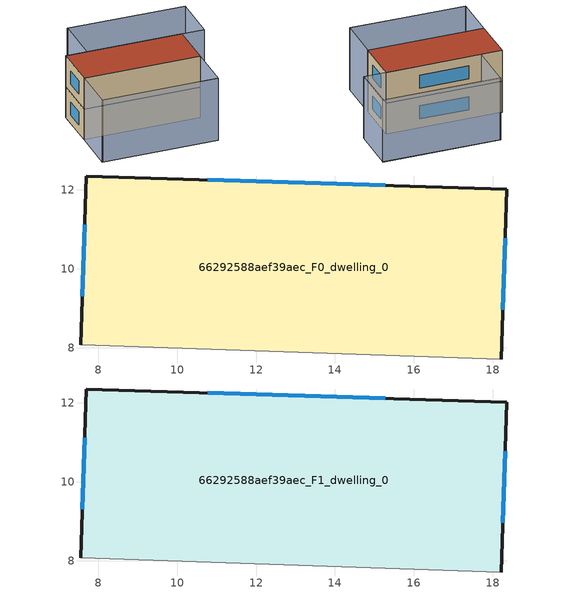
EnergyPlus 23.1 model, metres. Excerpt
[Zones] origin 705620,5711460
66292588aef39aec_F0_dwelling_0
 floor ground (EU_floor_Construction): 18.36,12.02 18.22,7.71 7.55,8.07 7.69,12.35 z0
 wall outside (EU_wall_Construction): 18.22,7.71 18.36,12.02 7.69,12.35 7.55,8.07 z0:3
 wall adiabatic (EU_wall_Construction): 7.55,8.07 18.22,7.71 z0:3
 window (EU_Window_Construction): 7.65,11.12 7.59,9.31 / 15.28,12.11 10.77,12.26 / 18.26,8.96 18.32,10.77 z0.87:2.13
66292588aef39aec_F1_dwelling_0
 floor to 66292588aef39aec_F0_dwelling_0 (EU_floor_Construction): 18.36,12.02 18.22,7.71 7.55,8.07 7.69,12.35 z3
 wall outside (EU_wall_Construction): 18.22,7.71 18.36,12.02 7.69,12.35 7.55,8.07 z3:6
 wall adiabatic (EU_wall_Construction): 7.55,8.07 18.22,7.71 z3:6
 window (EU_Window_Construction): 7.65,11.12 7.59,9.31 / 15.28,12.11 10.77,12.26 / 18.26,8.96 18.32,10.77 z3.87:5.13
 roof outside (EU_roof_Construction): 18.22,7.71 18.36,12.02 7.69,12.35 7.55,8.07 z6
shading: 7.46,3.86 18.02,3.53 / 20.6,16.43 9.76,16.78 / 7.55,8.07 18.22,7.71 / 18.22,7.71 18.07,3.5 / 18.07,3.5 7.41,3.86 / 7.41,3.86 7.55,8.07 / 9.79,16.78 20.57,16.44 / 20.57,16.44 20.42,11.95 / 20.42,11.95 9.65,12.29 / 9.65,12.29 9.79,16.78 z0:6
[Building]
EU S2 Campaign: North Axis=0; Terrain=City; Solar Distribution=FullExterior
[Site:Location]
London: Latitude=51.5; Longitude=-0.5; Time Zone=0; Elevation=25
[SizingPeriod:WeatherFileDays]
AnnualSizingPeriod: Begin Month=1; Begin Day of Month=1; End Month=12; End Day of Month=31; Day of Week for Start Day=Monday; Use Weather File Daylight Saving Period=No; Use Weather File Rain and Snow Indicators=No
[MATERIAL]
EU_InternalMass_Material: Roughness=MediumRough; Thickness=0.1; Conductivity=1; Density=1800; Specific Heat=900; Thermal Absorptance=0.9; Solar Absorptance=0.7; Visible Absorptance=0.7
[MATERIAL:NOMASS] Roughness=MediumRough; Thermal Absorptance=0.9; Solar Absorptance=0.7; Visible Absorptance=0.7
Name | Thermal Resistance
EU_wall_NoMass | 0.724719
EU_roof_NoMass | 2.98947
EU_floor_NoMass | 2.39157
[WINDOWMATERIAL:SIMPLEGLAZINGSYSTEM]
EU_Window_SimpleGlazing: UFactor=2.63425; Solar Heat Gain Coefficient=0.76; Visible Transmittance=0.76
[CONSTRUCTION]
EU_wall_Construction: EU_wall_NoMass
EU_roof_Construction: EU_roof_NoMass
EU_floor_Construction: EU_floor_NoMass
EU_Window_Construction: EU_Window_SimpleGlazing
EU_InternalMass_Construction: EU_InternalMass_Material
[ZONE] Type=1; Multiplier=1; Ceiling Height=autocalculate; Volume=137.57; Floor Area=autocalculate; Part of Total Floor Area=Yes
66292588aef39aec_F0_dwelling_0; 66292588aef39aec_F1_dwelling_0
[INTERNALMASS] Construction=EU_InternalMass_Construction; Surface Area=45.8567
Name | Zone or ZoneList
66292588aef39aec_F0_dwelling_0_EU_InternalMass | 66292588aef39aec_F0_dwelling_0
66292588aef39aec_F1_dwelling_0_EU_InternalMass | 66292588aef39aec_F1_dwelling_0
[OTHEREQUIPMENT] Fuel Type=Electricity; Design Level Calculation Method=Watts/Area; Power per Zone Floor Area=1; Fraction Latent=0; Fraction Radiant=0; Fraction Lost=0; Carbon Dioxide Generation Rate=0; EndUse Subcategory=EU_Step8_InternalGains
Name | Zone or ZoneList or Space or SpaceList | Schedule
EU_Step8_InternalGain_66292588aef39aec_F0_dwelling_0_f000 | 66292588aef39aec_F0_dwelling_0 | EU_Step8_GainSchedule_66292588aef39aec_F0_dwelling_0_f000
EU_Step8_InternalGain_66292588aef39aec_F1_dwelling_0_f000 | 66292588aef39aec_F1_dwelling_0 | EU_Step8_GainSchedule_66292588aef39aec_F1_dwelling_0_f000
[ZONEVENTILATION:DESIGNFLOWRATE] Schedule=EU_AlwaysOn; Design Flow Rate Calculation Method=AirChanges/Hour; Air Changes per Hour=0.418135; Ventilation Type=Natural; Fan Pressure Rise=0; Fan Total Efficiency=1; Constant Term Coefficient=1; Temperature Term Coefficient=0; Velocity Term Coefficient=0; Velocity Squared Term Coefficient=0; Minimum Indoor Temperature=-100; Maximum Indoor Temperature=100; Delta Temperature=-100; Minimum Outdoor Temperature=-100; Maximum Outdoor Temperature=100; Maximum Wind Speed=40
Name | Zone or ZoneList or Space or SpaceList
EU_ConstantAir_66292588aef39aec_F0_dwelling_0 | 66292588aef39aec_F0_dwelling_0
EU_ConstantAir_66292588aef39aec_F1_dwelling_0 | 66292588aef39aec_F1_dwelling_0
[HVACTEMPLATE:THERMOSTAT] Constant Heating Setpoint=20; Constant Cooling Setpoint=50
EU_HeatOnly_66292588aef39aec_F0_dwelling_0; EU_HeatOnly_66292588aef39aec_F1_dwelling_0
[HVACTEMPLATE:ZONE:IDEALLOADSAIRSYSTEM] System Availability Schedule=EU_AlwaysOn; Maximum Heating Supply Air Temperature=50; Minimum Cooling Supply Air Temperature=13; Maximum Heating Supply Air Humidity Ratio=0.0156; Minimum Cooling Supply Air Humidity Ratio=0.0077; Heating Limit=NoLimit; Cooling Limit=NoLimit; Heating Availability Schedule=EU_AlwaysOn; Cooling Availability Schedule=EU_CoolingOff; Dehumidification Control Type=ConstantSensibleHeatRatio; Cooling Sensible Heat Ratio=0.7; Dehumidification Setpoint=60; Humidification Control Type=None; Humidification Setpoint=30; Outdoor Air Method=None; Outdoor Air Flow Rate per Person=0.00944; Outdoor Air Flow Rate per Zone Floor Area=0; Outdoor Air Flow Rate per Zone=0; Demand Controlled Ventilation Type=None; Outdoor Air Economizer Type=NoEconomizer; Heat Recovery Type=None; Sensible Heat Recovery Effectiveness=0.7; Latent Heat Recovery Effectiveness=0.65
Name | Template Thermostat
66292588aef39aec_F0_dwelling_0 | EU_HeatOnly_66292588aef39aec_F0_dwelling_0
66292588aef39aec_F1_dwelling_0 | EU_HeatOnly_66292588aef39aec_F1_dwelling_0
[SIZING:ZONE] Zone Cooling Design Supply Air Temperature Input Method=SupplyAirTemperature; Zone Cooling Design Supply Air Temperature=13; Zone Heating Design Supply Air Temperature Input Method=SupplyAirTemperature; Zone Heating Design Supply Air Temperature=50; Zone Cooling Design Supply Air Humidity Ratio=0.008; Zone Heating Design Supply Air Humidity Ratio=0.008; Cooling Design Air Flow Method=DesignDay; Cooling Design Air Flow Rate=0; Cooling Minimum Air Flow per Zone Floor Area=0.000762; Cooling Minimum Air Flow=0; Cooling Minimum Air Flow Fraction=0.2; Heating Design Air Flow Method=DesignDay; Heating Design Air Flow Rate=0; Heating Maximum Air Flow per Zone Floor Area=0.002032; Heating Maximum Air Flow=0.141576; Heating Maximum Air Flow Fraction=0.3; Account for Dedicated Outdoor Air System=No; Dedicated Outdoor Air System Control Strategy=NeutralSupplyAir; Dedicated Outdoor Air Low Setpoint Temperature for Design=autosize; Dedicated Outdoor Air High Setpoint Temperature for Design=autosize; Zone Load Sizing Method=Sensible Load Only No Latent Load; Zone Latent Cooling Design Supply Air Humidity Ratio Input Method=HumidityRatioDifference; Zone Cooling Design Supply Air Humidity Ratio Difference=0.005; Zone Latent Heating Design Supply Air Humidity Ratio Input Method=HumidityRatioDifference; Zone Humidification Design Supply Air Humidity Ratio Difference=0.005
66292588aef39aec_F0_dwelling_0; 66292588aef39aec_F1_dwelling_0
[SCHEDULE:CONSTANT]
Name | Hourly Value
EU_AlwaysOn | 1
EU_CoolingOff | 0
[SCHEDULE:FILE] Column Number=1; Rows to Skip at Top=0; Number of Hours of Data=8760; Column Separator=Comma; Interpolate to Timestep=No; Minutes per Item=60; Adjust Schedule for Daylight Savings=Yes
Name | File
EU_Step8_GainSchedule_66292588aef39aec_F0_dwelling_0_f000 | ../../schedules/66292588aef39aec/66292588aef39aec_F0_dwelling_0_f000_gain.csv
EU_Step8_GainSchedule_66292588aef39aec_F1_dwelling_0_f000 | ../../schedules/66292588aef39aec/66292588aef39aec_F1_dwelling_0_f000_gain.csv
